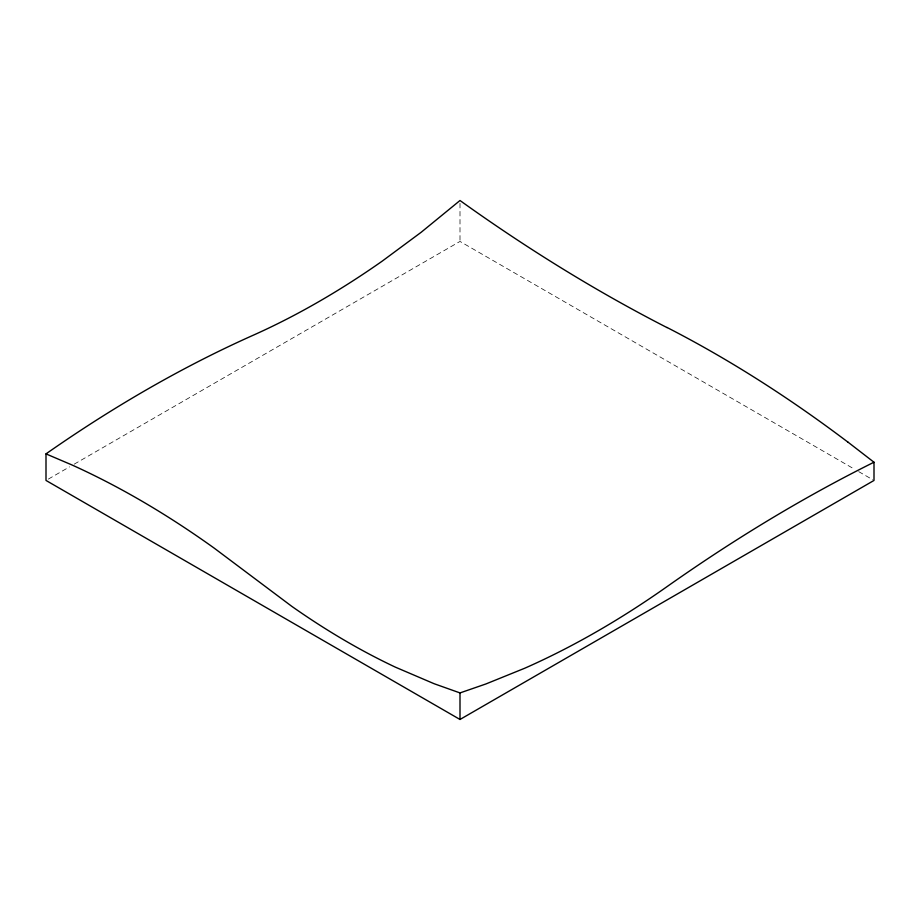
<?xml version="1.0" encoding="UTF-8"?>
<svg xmlns="http://www.w3.org/2000/svg" width="920" height="920" viewBox="0 0 920 920"><rect width="100%" height="100%" fill="white"/><g stroke="black" fill="none" stroke-linecap="round" stroke-linejoin="round"><path stroke-width="0.69" stroke-dasharray="4.6 3.45" d="M48.357 479.09L69.517 466.877M74.232 464.151L460 241.431L854.001 468.912M858.705 471.626L872.827 479.768M460 203.343L460 241.431"/><path stroke-width="1.38" d="M874 462.208A1627.25 939.504 -60 0 0 667 586.649A885.523 511.255 -60 0 1 524.688 668.254L485.875 683.974L460 692.921L434.125 683.721L395.312 667.126A731.641 422.418 60 0 1 291.812 606.36L214.187 548.124A878.266 507.069 60 0 0 71.875 464.922L46 453.893L46 480.447L460 719.474L874 480.447L874 462.242L848.125 442.244M460 692.921L460 719.474M667 327.577A1658.886 957.766 60 0 1 460 200.514L421.187 232.265L382.375 261.015A828.644 478.423 -60 0 1 253 335.328A1341.349 774.433 -60 0 0 46 453.87M667 327.462A1221.104 705.007 60 0 1 848.125 442.278"/></g></svg>
